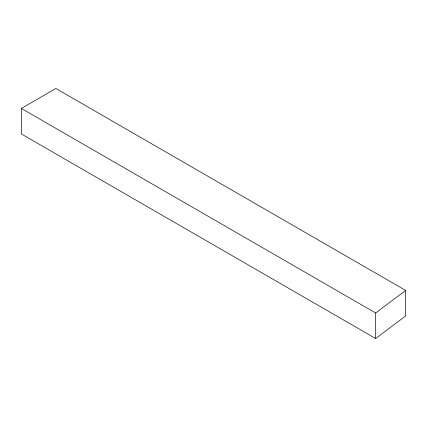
<?xml version="1.0" encoding="UTF-8"?>
<svg xmlns="http://www.w3.org/2000/svg" width="427" height="427" viewBox="0 0 427 427"><rect width="100%" height="100%" fill="white"/><g stroke="black" fill="none" stroke-linecap="round" stroke-linejoin="round"><path stroke-width="0.64" d="M375.659 338.51L375.659 312.986L405.65 290.424L55.884 88.49L21.35 108.426L21.35 133.95L375.659 338.51L405.65 315.948L405.65 290.424M21.35 108.426L375.659 312.986"/></g></svg>
